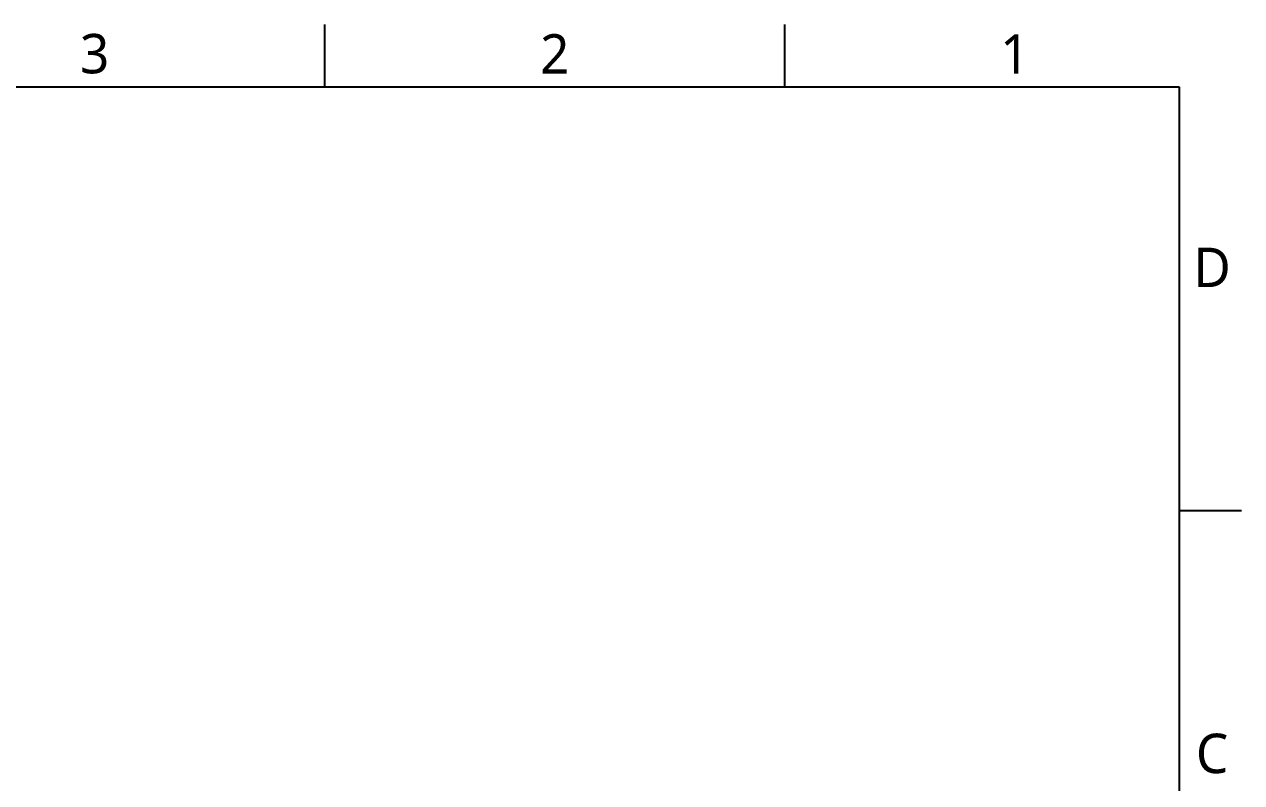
# Model space of a CAD drawing. Extents: x 1 to 420, y 0 to 296.
# Drawn here: x 234.8 to 420, y 181.1 to 296.5 of the extents above; entities that cross this region are included whole.
import ezdxf

# ---------------------------------------------------------------- set-up
doc = ezdxf.new("R2010")
doc.units = 0
doc.header["$LTSCALE"] = 12.7
doc.layers.add('BORDER_FRAME', color=7, linetype='CONTINUOUS')
doc.layers.add('BORDER_ZONES', color=7, linetype='CONTINUOUS')
doc.styles.add('ONSHAPE-STANDARD', font='NotoSans-Regular.ttf')

msp = doc.modelspace()

# ---------------------------------------------------------------- linework, layer by layer
at = {"layer": 'BORDER_FRAME'}
for p, q in [((10.5, 287), (410.5, 287)), ((410.5, 287), (410.5, 10))]:
    msp.add_line(p, q, dxfattribs=at)
at = {"layer": 'BORDER_ZONES'}
for p, q in [((280.5, 287), (280.5, 296.5)), ((350.5, 287), (350.5, 296.5)), ((410.5, 222.5), (420, 222.5))]:
    msp.add_line(p, q, dxfattribs=at)

# ---------------------------------------------------------------- texts
at = {"layer": 'BORDER_ZONES', "char_height": 6, "attachment_point": 5, "style": 'ONSHAPE-STANDARD'}
for s, insert in [('3', (245.5, 292)), ('2', (315.5, 292)), ('1', (385.5, 292)), ('D', (415.5, 259.5)), ('C', (415.5, 185.5))]:
    msp.add_mtext(s, dxfattribs=dict(at, insert=insert))

doc.saveas('drawing.dxf')
